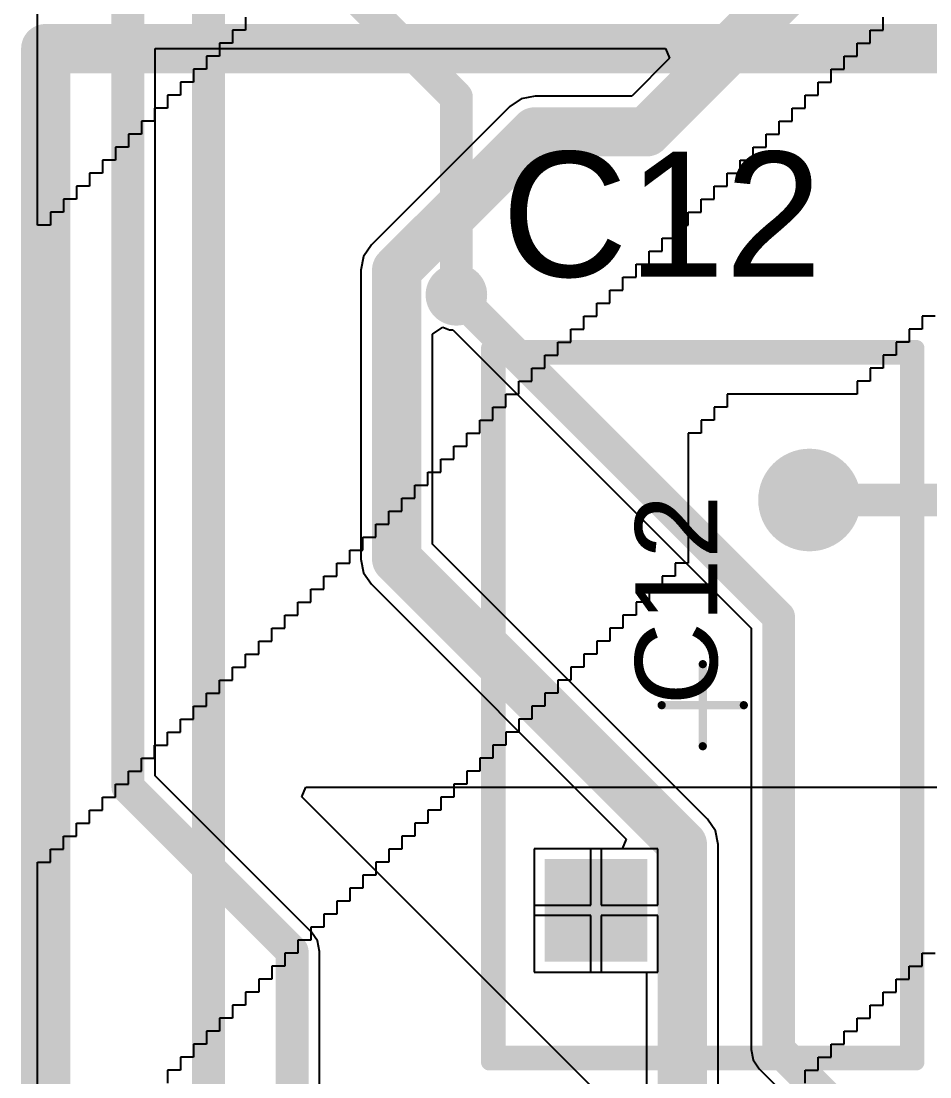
# Model space of a CAD drawing. Header units: inches. Extents: x 1.37 to 7.44, y 1.69 to 5.2.
# Drawn here: x 3.846 to 4.282, y 3.798 to 4.305 of the extents above; entities that cross this region are included whole.
import ezdxf

# ---------------------------------------------------------------- set-up
doc = ezdxf.new("R2010")
doc.units = ezdxf.units.IN
doc.header["$MEASUREMENT"] = 0
for name, color, linetype in [('Bottom Layer', 5, 'Continuous'), ('Bottom Overlay', 54, 'Continuous'), ('Bottom Solder', 6, 'Continuous'), ('Multi-Layer', 9, 'Continuous'), ('Pad Holes', 156, 'Continuous'), ('Top 3D Body', 56, 'Continuous'), ('Top Assembly', 56, 'Continuous'), ('Top Component Center', 56, 'Continuous'), ('Top Courtyard', 56, 'Continuous'), ('Top Layer', 1, 'Continuous'), ('Top Overlay', 2, 'Continuous'), ('Top Solder', 216, 'Continuous'), ('Via Holes', 16, 'Continuous')]:
    doc.layers.add(name, color=color, linetype=linetype)
doc.styles.add('Arial', font='', dxfattribs={"height": 0.2})
doc.styles.get('Arial').set_extended_font_data('Arial')

# ---------------------------------------------------------------- blocks, each defined once
blk = doc.blocks.new('FP_F471K33Y5RP6UK5R_MFG_3')
at = {"layer": 'Bottom Layer'}
blk.add_hatch(color=5, dxfattribs=at).paths.add_polyline_path([(-0.12303, 0.07579), (-0.07382, 0.07579), (-0.07382, 0.02657), (-0.12303, 0.02657)])
h = blk.add_hatch(color=5, dxfattribs=at)
edge = h.paths.add_edge_path()
edge.add_arc((0.09843, -0.05118), 0.02461, 0, 360)
at = {"layer": 'Bottom Solder'}
blk.add_hatch(color=6, dxfattribs=at).paths.add_polyline_path([(-0.12303, 0.07579), (-0.07382, 0.07579), (-0.07382, 0.02657), (-0.12303, 0.02657)])
h = blk.add_hatch(color=6, dxfattribs=at)
edge = h.paths.add_edge_path()
edge.add_arc((0.09843, -0.05118), 0.02461, 0, 360)
at = {"layer": 'Multi-Layer'}
blk.add_hatch(color=9, dxfattribs=at).paths.add_polyline_path([(-0.12303, 0.07579), (-0.07382, 0.07579), (-0.07382, 0.02657), (-0.12303, 0.02657)])
h = blk.add_hatch(color=9, dxfattribs=at)
edge = h.paths.add_edge_path()
edge.add_arc((0.09843, -0.05118), 0.02461, 0, 360)
at = {"layer": 'Pad Holes'}
h = blk.add_hatch(color=7, dxfattribs=at)
edge = h.paths.add_edge_path()
edge.add_arc((-0.09843, 0.05118), 0.01476, 0, 360)
h = blk.add_hatch(color=7, dxfattribs=at)
edge = h.paths.add_edge_path()
edge.add_arc((0.09843, -0.05118), 0.01476, 0, 360)
at = {"layer": 'Top Layer'}
blk.add_hatch(color=1, dxfattribs=at).paths.add_polyline_path([(-0.12303, 0.07579), (-0.07382, 0.07579), (-0.07382, 0.02657), (-0.12303, 0.02657)])
h = blk.add_hatch(color=1, dxfattribs=at)
edge = h.paths.add_edge_path()
edge.add_arc((0.09843, -0.05118), 0.02461, 0, 360)
at = {"layer": 'Top Solder'}
blk.add_hatch(color=216, dxfattribs=at).paths.add_polyline_path([(-0.12303, 0.07579), (-0.07382, 0.07579), (-0.07382, 0.02657), (-0.12303, 0.02657)])
h = blk.add_hatch(color=216, dxfattribs=at)
edge = h.paths.add_edge_path()
edge.add_arc((0.09843, -0.05118), 0.02461, 0, 360)
at = {"layer": 'Top 3D Body'}
for points in [[(-0.16732, 0.09843, 0.00787, 0.00787, 0), (0.16732, 0.09843, 0.00787, 0.00787, 0)], [(-0.16732, 0.09843, 0.00787, 0.00787, 0), (-0.16732, -0.09843, 0.00787, 0.00787, 0)], [(0.16732, 0.09843, 0.00787, 0.00787, 0), (0.16732, -0.09843, 0.00787, 0.00787, 0)], [(-0.16732, -0.09843, 0.00787, 0.00787, 0), (0.16732, -0.09843, 0.00787, 0.00787, 0)]]:
    blk.add_lwpolyline(points, format="xyseb", dxfattribs=at)
for points in [[(-0.16929, 0.09843, 0.00394, 0.00394, 1), (-0.16535, 0.09843, 0.00394, 0.00394, 1)], [(-0.16929, 0.09843, 0.00394, 0.00394, 1), (-0.16535, 0.09843, 0.00394, 0.00394, 1)], [(0.16535, 0.09843, 0.00394, 0.00394, 1), (0.16929, 0.09843, 0.00394, 0.00394, 1)], [(0.16535, 0.09843, 0.00394, 0.00394, 1), (0.16929, 0.09843, 0.00394, 0.00394, 1)], [(-0.16929, -0.09843, 0.00394, 0.00394, 1), (-0.16535, -0.09843, 0.00394, 0.00394, 1)], [(-0.16929, -0.09843, 0.00394, 0.00394, 1), (-0.16535, -0.09843, 0.00394, 0.00394, 1)], [(0.16535, -0.09843, 0.00394, 0.00394, 1), (0.16929, -0.09843, 0.00394, 0.00394, 1)], [(0.16535, -0.09843, 0.00394, 0.00394, 1), (0.16929, -0.09843, 0.00394, 0.00394, 1)]]:
    blk.add_lwpolyline(points, format="xyseb", close=True, dxfattribs=at)
at = {"layer": 'Top Assembly'}
for points in [[(-0.17126, 0.10236, 0.00787, 0.00787, 0), (0.17126, 0.10236, 0.00787, 0.00787, 0)], [(-0.17126, 0.10236, 0.00787, 0.00787, 0), (-0.17126, -0.10236, 0.00787, 0.00787, 0)], [(0.17126, 0.10236, 0.00787, 0.00787, 0), (0.17126, -0.10236, 0.00787, 0.00787, 0)], [(-0.17126, -0.10236, 0.00787, 0.00787, 0), (0.17126, -0.10236, 0.00787, 0.00787, 0)]]:
    blk.add_lwpolyline(points, format="xyseb", dxfattribs=at)
for points in [[(-0.17323, 0.10236, 0.00394, 0.00394, 1), (-0.16929, 0.10236, 0.00394, 0.00394, 1)], [(-0.17323, 0.10236, 0.00394, 0.00394, 1), (-0.16929, 0.10236, 0.00394, 0.00394, 1)], [(0.16929, 0.10236, 0.00394, 0.00394, 1), (0.17323, 0.10236, 0.00394, 0.00394, 1)], [(0.16929, 0.10236, 0.00394, 0.00394, 1), (0.17323, 0.10236, 0.00394, 0.00394, 1)], [(-0.17323, -0.10236, 0.00394, 0.00394, 1), (-0.16929, -0.10236, 0.00394, 0.00394, 1)], [(-0.17323, -0.10236, 0.00394, 0.00394, 1), (-0.16929, -0.10236, 0.00394, 0.00394, 1)], [(0.16929, -0.10236, 0.00394, 0.00394, 1), (0.17323, -0.10236, 0.00394, 0.00394, 1)], [(0.16929, -0.10236, 0.00394, 0.00394, 1), (0.17323, -0.10236, 0.00394, 0.00394, 1)]]:
    blk.add_lwpolyline(points, format="xyseb", close=True, dxfattribs=at)
at = {"layer": 'Top Component Center'}
for points in [[(0, 0.01969, 0.00394, 0.00394, 0), (0, -0.01969, 0.00394, 0.00394, 0)], [(-0.01969, 0, 0.00394, 0.00394, 0), (0.01969, 0, 0.00394, 0.00394, 0)]]:
    blk.add_lwpolyline(points, format="xyseb", dxfattribs=at)
for points in [[(-0.00098, 0.01969, 0.00197, 0.00197, 1), (0.00098, 0.01969, 0.00197, 0.00197, 1)], [(-0.02067, 0, 0.00197, 0.00197, 1), (-0.0187, 0, 0.00197, 0.00197, 1)], [(0.0187, 0, 0.00197, 0.00197, 1), (0.02067, 0, 0.00197, 0.00197, 1)], [(-0.00098, -0.01969, 0.00197, 0.00197, 1), (0.00098, -0.01969, 0.00197, 0.00197, 1)]]:
    blk.add_lwpolyline(points, format="xyseb", close=True, dxfattribs=at)
at = {"layer": 'Top Courtyard'}
for points in [[(-0.17126, 0.10236, 0.00787, 0.00787, 0), (0.17126, 0.10236, 0.00787, 0.00787, 0)], [(-0.17126, 0.10236, 0.00787, 0.00787, 0), (-0.17126, -0.10236, 0.00787, 0.00787, 0)], [(0.17126, 0.10236, 0.00787, 0.00787, 0), (0.17126, -0.10236, 0.00787, 0.00787, 0)], [(-0.17126, -0.10236, 0.00787, 0.00787, 0), (0.17126, -0.10236, 0.00787, 0.00787, 0)]]:
    blk.add_lwpolyline(points, format="xyseb", dxfattribs=at)
for points in [[(-0.17323, 0.10236, 0.00394, 0.00394, 1), (-0.16929, 0.10236, 0.00394, 0.00394, 1)], [(-0.17323, 0.10236, 0.00394, 0.00394, 1), (-0.16929, 0.10236, 0.00394, 0.00394, 1)], [(0.16929, 0.10236, 0.00394, 0.00394, 1), (0.17323, 0.10236, 0.00394, 0.00394, 1)], [(0.16929, 0.10236, 0.00394, 0.00394, 1), (0.17323, 0.10236, 0.00394, 0.00394, 1)], [(-0.17323, -0.10236, 0.00394, 0.00394, 1), (-0.16929, -0.10236, 0.00394, 0.00394, 1)], [(-0.17323, -0.10236, 0.00394, 0.00394, 1), (-0.16929, -0.10236, 0.00394, 0.00394, 1)], [(0.16929, -0.10236, 0.00394, 0.00394, 1), (0.17323, -0.10236, 0.00394, 0.00394, 1)], [(0.16929, -0.10236, 0.00394, 0.00394, 1), (0.17323, -0.10236, 0.00394, 0.00394, 1)]]:
    blk.add_lwpolyline(points, format="xyseb", close=True, dxfattribs=at)
at = {"layer": 'Top Overlay'}
for points in [[(-0.16732, 0.09843, 0.00787, 0.00787, 0), (0.16732, 0.09843, 0.00787, 0.00787, 0)], [(-0.16732, 0.09843, 0.00787, 0.00787, 0), (-0.16732, -0.09843, 0.00787, 0.00787, 0)], [(0.16732, 0.09843, 0.00787, 0.00787, 0), (0.16732, -0.09843, 0.00787, 0.00787, 0)], [(-0.16732, -0.09843, 0.00787, 0.00787, 0), (0.16732, -0.09843, 0.00787, 0.00787, 0)]]:
    blk.add_lwpolyline(points, format="xyseb", dxfattribs=at)
for points in [[(-0.16929, 0.09843, 0.00394, 0.00394, 1), (-0.16535, 0.09843, 0.00394, 0.00394, 1)], [(-0.16929, 0.09843, 0.00394, 0.00394, 1), (-0.16535, 0.09843, 0.00394, 0.00394, 1)], [(0.16535, 0.09843, 0.00394, 0.00394, 1), (0.16929, 0.09843, 0.00394, 0.00394, 1)], [(0.16535, 0.09843, 0.00394, 0.00394, 1), (0.16929, 0.09843, 0.00394, 0.00394, 1)], [(-0.16929, -0.09843, 0.00394, 0.00394, 1), (-0.16535, -0.09843, 0.00394, 0.00394, 1)], [(-0.16929, -0.09843, 0.00394, 0.00394, 1), (-0.16535, -0.09843, 0.00394, 0.00394, 1)], [(0.16535, -0.09843, 0.00394, 0.00394, 1), (0.16929, -0.09843, 0.00394, 0.00394, 1)], [(0.16535, -0.09843, 0.00394, 0.00394, 1), (0.16929, -0.09843, 0.00394, 0.00394, 1)]]:
    blk.add_lwpolyline(points, format="xyseb", close=True, dxfattribs=at)
at = {"layer": 'Top Assembly', "style": 'Arial'}
blk.add_text('C12', height=0.03937, dxfattribs=at).set_placement((0, -0.00697))

msp = doc.modelspace()

# ---------------------------------------------------------------- hatches: boundary and pattern name
at = {"layer": 'Bottom Layer'}
h = msp.add_hatch(color=5, dxfattribs=at)
edge = h.paths.add_edge_path()
edge.add_arc((4.05512, 4.17323), 0.01181, 0, 360)
at = {"layer": 'Bottom Solder'}
h = msp.add_hatch(color=6, dxfattribs=at)
edge = h.paths.add_edge_path()
edge.add_arc((4.05512, 4.17323), 0.01476, 0, 360)
at = {"layer": 'Top Layer'}
h = msp.add_hatch(color=1, dxfattribs=at)
edge = h.paths.add_edge_path()
edge.add_arc((4.05512, 4.17323), 0.01181, 0, 360)
at = {"layer": 'Top Solder'}
h = msp.add_hatch(color=216, dxfattribs=at)
edge = h.paths.add_edge_path()
edge.add_arc((4.05512, 4.17323), 0.01476, 0, 360)
at = {"layer": 'Via Holes'}
h = msp.add_hatch(color=7, dxfattribs=at)
edge = h.paths.add_edge_path()
edge.add_arc((4.05512, 4.17323), 0.00591, 0, 360)

# ---------------------------------------------------------------- linework, layer by layer
at = {"layer": 'Bottom Layer'}
for p, q in [((3.91076, 3.94244), (3.91076, 4.29134)), ((3.91076, 4.29134), (4.15545, 4.29134)), ((4.15545, 4.29134), (4.15736, 4.28672)), ((4.15736, 4.28672), (4.13918, 4.26854)), ((4.08625, 4.26724), (4.08069, 4.26352)), ((4.09281, 4.26854), (4.08625, 4.26724)), ((4.13918, 4.26854), (4.09281, 4.26854)), ((4.08069, 4.26352), (4.01438, 4.1972)), ((4.01438, 4.1972), (4.01066, 4.19164)), ((4.01066, 4.19164), (4.00936, 4.18508)), ((4.00936, 4.18508), (4.00936, 4.04649)), ((4.04364, 4.1544), (4.04864, 4.15772)), ((4.04364, 4.05359), (4.04364, 4.1544)), ((4.04864, 4.15772), (4.05177, 4.15642)), ((4.05177, 4.15642), (4.05337, 4.15642)), ((4.05337, 4.15642), (4.19646, 4.01332)), ((4.17558, 3.92164), (4.04364, 4.05359)), ((4.00936, 4.04649), (4.01066, 4.03993)), ((4.01066, 4.03993), (4.01438, 4.03437)), ((4.01438, 4.03437), (4.13657, 3.91218)), ((4.19646, 4.01332), (4.19646, 3.81128)), ((3.98566, 3.86755), (3.91076, 3.94244)), ((4.1793, 3.91608), (4.17558, 3.92164)), ((4.1806, 3.90952), (4.1793, 3.91608)), ((4.13657, 3.91218), (4.13465, 3.90756)), ((4.13465, 3.90756), (4.09244, 3.90756)), ((4.09244, 3.90756), (4.09244, 3.84835)), ((4.1806, 3.76866), (4.1806, 3.90952)), ((3.98851, 3.86329), (3.98566, 3.86755)), ((3.9895, 3.85827), (3.98851, 3.86329)), ((3.9895, 3.71144), (3.9895, 3.85827)), ((4.09244, 3.84835), (4.14632, 3.84835)), ((4.14632, 3.84835), (4.14632, 3.77576)), ((4.19646, 3.81128), (4.19746, 3.80626)), ((4.19746, 3.80626), (4.2003, 3.802)), ((4.2003, 3.802), (4.33957, 3.66273))]:
    msp.add_line(p, q, dxfattribs=at)
for points in [[(3.89764, 3.93701, 0.01575, 0.01575, 0), (3.89764, 4.37008, 0.01575, 0.01575, 0)], [(4.14628, 4.2514, 0.02362, 0.02362, 0), (4.2126, 4.31772, 0.02362, 0.02362, 0)], [(4.0265, 4.18508, 0.02362, 0.02362, 0), (4.09281, 4.2514, 0.02362, 0.02362, 0)], [(4.09281, 4.2514, 0.02362, 0.02362, 0), (4.14628, 4.2514, 0.02362, 0.02362, 0)], [(4.0265, 4.04649, 0.02362, 0.02362, 0), (4.0265, 4.18508, 0.02362, 0.02362, 0)], [(4.05512, 4.17323, 0.01575, 0.01575, 0), (4.20959, 4.01876, 0.01575, 0.01575, 0)], [(4.22441, 4.0748, 0.01575, 0.01575, 0), (4.40078, 4.0748, 0.01575, 0.01575, 0)], [(4.0265, 4.04649, 0.02362, 0.02362, 0), (4.16346, 3.90952, 0.02362, 0.02362, 0)], [(4.20959, 3.81128, 0.01575, 0.01575, 0), (4.20959, 4.01876, 0.01575, 0.01575, 0)], [(3.89764, 3.93701, 0.01575, 0.01575, 0), (3.97638, 3.85827, 0.01575, 0.01575, 0)], [(4.16346, 3.76866, 0.02362, 0.02362, 0), (4.16346, 3.90952, 0.02362, 0.02362, 0)], [(3.97638, 3.70079, 0.01575, 0.01575, 0), (3.97638, 3.85827, 0.01575, 0.01575, 0)], [(4.20959, 3.81128, 0.01575, 0.01575, 0), (4.37008, 3.65079, 0.01575, 0.01575, 0)]]:
    msp.add_lwpolyline(points, format="xyseb", dxfattribs=at)
for points in [[(4.08691, 4.2514, 0.01181, 0.01181, 1), (4.09872, 4.2514, 0.01181, 0.01181, 1)], [(4.08691, 4.2514, 0.01181, 0.01181, 1), (4.09872, 4.2514, 0.01181, 0.01181, 1)], [(4.14038, 4.2514, 0.01181, 0.01181, 1), (4.15219, 4.2514, 0.01181, 0.01181, 1)], [(4.14038, 4.2514, 0.01181, 0.01181, 1), (4.15219, 4.2514, 0.01181, 0.01181, 1)], [(4.02059, 4.18508, 0.01181, 0.01181, 1), (4.0324, 4.18508, 0.01181, 0.01181, 1)], [(4.02059, 4.18508, 0.01181, 0.01181, 1), (4.0324, 4.18508, 0.01181, 0.01181, 1)], [(4.05118, 4.17323, 0.00787, 0.00787, 1), (4.05906, 4.17323, 0.00787, 0.00787, 1)], [(4.22047, 4.0748, 0.00787, 0.00787, 1), (4.22835, 4.0748, 0.00787, 0.00787, 1)], [(4.02059, 4.04649, 0.01181, 0.01181, 1), (4.0324, 4.04649, 0.01181, 0.01181, 1)], [(4.02059, 4.04649, 0.01181, 0.01181, 1), (4.0324, 4.04649, 0.01181, 0.01181, 1)], [(4.20565, 4.01876, 0.00787, 0.00787, 1), (4.21352, 4.01876, 0.00787, 0.00787, 1)], [(4.20565, 4.01876, 0.00787, 0.00787, 1), (4.21352, 4.01876, 0.00787, 0.00787, 1)], [(3.8937, 3.93701, 0.00787, 0.00787, 1), (3.90157, 3.93701, 0.00787, 0.00787, 1)], [(3.8937, 3.93701, 0.00787, 0.00787, 1), (3.90157, 3.93701, 0.00787, 0.00787, 1)], [(4.15756, 3.90952, 0.01181, 0.01181, 1), (4.16937, 3.90952, 0.01181, 0.01181, 1)], [(4.15756, 3.90952, 0.01181, 0.01181, 1), (4.16937, 3.90952, 0.01181, 0.01181, 1)], [(3.97244, 3.85827, 0.00787, 0.00787, 1), (3.98032, 3.85827, 0.00787, 0.00787, 1)], [(3.97244, 3.85827, 0.00787, 0.00787, 1), (3.98032, 3.85827, 0.00787, 0.00787, 1)], [(4.20565, 3.81128, 0.00787, 0.00787, 1), (4.21352, 3.81128, 0.00787, 0.00787, 1)], [(4.20565, 3.81128, 0.00787, 0.00787, 1), (4.21352, 3.81128, 0.00787, 0.00787, 1)]]:
    msp.add_lwpolyline(points, format="xyseb", close=True, dxfattribs=at)
at = {"layer": 'Bottom Overlay'}
for p, q in [((3.8543, 4.20668), (3.8543, 4.33144)), ((3.9541, 4.30649), (3.9541, 4.30025)), ((4.25975, 4.30025), (4.25975, 4.30649)), ((3.9541, 4.30025), (3.94786, 4.30025)), ((3.94786, 4.30025), (3.94786, 4.29401)), ((4.25351, 4.29401), (4.25351, 4.30025)), ((4.25351, 4.30025), (4.25975, 4.30025)), ((3.94786, 4.29401), (3.94163, 4.29401)), ((3.94163, 4.29401), (3.94163, 4.28777)), ((4.24727, 4.28777), (4.24727, 4.29401)), ((4.24727, 4.29401), (4.25351, 4.29401)), ((3.94163, 4.28777), (3.93539, 4.28777)), ((3.93539, 4.28777), (3.93539, 4.28154)), ((4.24103, 4.28154), (4.24103, 4.28777)), ((4.24103, 4.28777), (4.24727, 4.28777)), ((3.93539, 4.28154), (3.92915, 4.28154)), ((3.92915, 4.28154), (3.92915, 4.2753)), ((4.23479, 4.2753), (4.23479, 4.28154)), ((4.23479, 4.28154), (4.24103, 4.28154)), ((3.92915, 4.2753), (3.92291, 4.2753)), ((3.92291, 4.2753), (3.92291, 4.26906)), ((4.22856, 4.26906), (4.22856, 4.2753)), ((4.22856, 4.2753), (4.23479, 4.2753)), ((3.92291, 4.26906), (3.91667, 4.26906)), ((3.91667, 4.26906), (3.91667, 4.26282)), ((4.22232, 4.26282), (4.22232, 4.26906)), ((4.22232, 4.26906), (4.22856, 4.26906)), ((3.91667, 4.26282), (3.91044, 4.26282)), ((3.91044, 4.26282), (3.91044, 4.25659)), ((4.21608, 4.25659), (4.21608, 4.26282)), ((4.21608, 4.26282), (4.22232, 4.26282)), ((3.91044, 4.25659), (3.9042, 4.25659)), ((3.9042, 4.25659), (3.9042, 4.25035)), ((4.20984, 4.25035), (4.20984, 4.25659)), ((4.20984, 4.25659), (4.21608, 4.25659)), ((3.9042, 4.25035), (3.89796, 4.25035)), ((3.89796, 4.25035), (3.89796, 4.24411)), ((4.20361, 4.24411), (4.20361, 4.25035)), ((4.20361, 4.25035), (4.20984, 4.25035)), ((3.89796, 4.24411), (3.89172, 4.24411)), ((3.89172, 4.24411), (3.89172, 4.23787)), ((4.19737, 4.23787), (4.19737, 4.24411)), ((4.19737, 4.24411), (4.20361, 4.24411)), ((3.89172, 4.23787), (3.88549, 4.23787)), ((3.88549, 4.23787), (3.88549, 4.23164)), ((4.19113, 4.23164), (4.19113, 4.23787)), ((4.19113, 4.23787), (4.19737, 4.23787)), ((3.88549, 4.23164), (3.87925, 4.23164)), ((3.87925, 4.23164), (3.87925, 4.2254)), ((4.18489, 4.2254), (4.18489, 4.23164)), ((4.18489, 4.23164), (4.19113, 4.23164)), ((3.87925, 4.2254), (3.87301, 4.2254)), ((3.87301, 4.2254), (3.87301, 4.21916)), ((4.17866, 4.21916), (4.17866, 4.2254)), ((4.17866, 4.2254), (4.18489, 4.2254)), ((3.87301, 4.21916), (3.86677, 4.21916)), ((3.86677, 4.21916), (3.86677, 4.21292)), ((4.17242, 4.21292), (4.17242, 4.21916)), ((4.17242, 4.21916), (4.17866, 4.21916)), ((3.86677, 4.21292), (3.86054, 4.21292)), ((3.86054, 4.21292), (3.86054, 4.20668)), ((4.16618, 4.20668), (4.16618, 4.21292)), ((4.16618, 4.21292), (4.17242, 4.21292)), ((3.86054, 4.20668), (3.8543, 4.20668)), ((4.15994, 4.20045), (4.15994, 4.20668)), ((4.15994, 4.20668), (4.16618, 4.20668)), ((4.15371, 4.19421), (4.15371, 4.20045)), ((4.15371, 4.20045), (4.15994, 4.20045)), ((4.14747, 4.18797), (4.14747, 4.19421)), ((4.14747, 4.19421), (4.15371, 4.19421)), ((4.14123, 4.18173), (4.14123, 4.18797)), ((4.14123, 4.18797), (4.14747, 4.18797)), ((4.13499, 4.1755), (4.13499, 4.18173)), ((4.13499, 4.18173), (4.14123, 4.18173)), ((4.12875, 4.16926), (4.12875, 4.1755)), ((4.12875, 4.1755), (4.13499, 4.1755)), ((4.12252, 4.16302), (4.12252, 4.16926)), ((4.12252, 4.16926), (4.12875, 4.16926)), ((4.11628, 4.15678), (4.11628, 4.16302)), ((4.11628, 4.16302), (4.12252, 4.16302)), ((4.2847, 4.16302), (4.27846, 4.16302)), ((4.27846, 4.16302), (4.27846, 4.15678)), ((4.11004, 4.15055), (4.11004, 4.15678)), ((4.11004, 4.15678), (4.11628, 4.15678)), ((4.27846, 4.15678), (4.27222, 4.15678)), ((4.27222, 4.15678), (4.27222, 4.15055)), ((4.1038, 4.14431), (4.1038, 4.15055)), ((4.1038, 4.15055), (4.11004, 4.15055)), ((4.27222, 4.15055), (4.26598, 4.15055)), ((4.26598, 4.15055), (4.26598, 4.14431)), ((4.09757, 4.13807), (4.09757, 4.14431)), ((4.09757, 4.14431), (4.1038, 4.14431)), ((4.26598, 4.14431), (4.25975, 4.14431)), ((4.25975, 4.14431), (4.25975, 4.13807)), ((4.09133, 4.13183), (4.09133, 4.13807)), ((4.09133, 4.13807), (4.09757, 4.13807)), ((4.25975, 4.13807), (4.25351, 4.13807)), ((4.25351, 4.13807), (4.25351, 4.13183)), ((4.08509, 4.1256), (4.08509, 4.13183)), ((4.08509, 4.13183), (4.09133, 4.13183)), ((4.25351, 4.13183), (4.24727, 4.13183)), ((4.24727, 4.13183), (4.24727, 4.1256)), ((4.07885, 4.11936), (4.07885, 4.1256)), ((4.07885, 4.1256), (4.08509, 4.1256)), ((4.24727, 4.1256), (4.18489, 4.1256)), ((4.18489, 4.1256), (4.18489, 4.11936)), ((4.07262, 4.11312), (4.07262, 4.11936)), ((4.07262, 4.11936), (4.07885, 4.11936)), ((4.18489, 4.11936), (4.17866, 4.11936)), ((4.17866, 4.11936), (4.17866, 4.11312)), ((4.06638, 4.10688), (4.06638, 4.11312)), ((4.06638, 4.11312), (4.07262, 4.11312)), ((4.17866, 4.11312), (4.17242, 4.11312)), ((4.17242, 4.11312), (4.17242, 4.10688)), ((4.06014, 4.10064), (4.06014, 4.10688)), ((4.06014, 4.10688), (4.06638, 4.10688)), ((4.17242, 4.10688), (4.16618, 4.10688)), ((4.16618, 4.10688), (4.16618, 4.04451)), ((4.0539, 4.09441), (4.0539, 4.10064)), ((4.0539, 4.10064), (4.06014, 4.10064)), ((4.04767, 4.08817), (4.04767, 4.09441)), ((4.04767, 4.09441), (4.0539, 4.09441)), ((4.04143, 4.08193), (4.04143, 4.08817)), ((4.04143, 4.08817), (4.04767, 4.08817)), ((4.03519, 4.07569), (4.03519, 4.08193)), ((4.03519, 4.08193), (4.04143, 4.08193)), ((4.02895, 4.06946), (4.02895, 4.07569)), ((4.02895, 4.07569), (4.03519, 4.07569)), ((4.02271, 4.06322), (4.02271, 4.06946)), ((4.02271, 4.06946), (4.02895, 4.06946)), ((4.01648, 4.05698), (4.01648, 4.06322)), ((4.01648, 4.06322), (4.02271, 4.06322)), ((4.01024, 4.05074), (4.01024, 4.05698)), ((4.01024, 4.05698), (4.01648, 4.05698)), ((4.004, 4.04451), (4.004, 4.05074)), ((4.004, 4.05074), (4.01024, 4.05074)), ((3.99776, 4.03827), (3.99776, 4.04451)), ((3.99776, 4.04451), (4.004, 4.04451)), ((4.16618, 4.04451), (4.15994, 4.04451)), ((4.15994, 4.04451), (4.15994, 4.03827)), ((3.99153, 4.03203), (3.99153, 4.03827)), ((3.99153, 4.03827), (3.99776, 4.03827)), ((4.15994, 4.03827), (4.15371, 4.03827)), ((4.15371, 4.03827), (4.15371, 4.03203)), ((3.98529, 4.02579), (3.98529, 4.03203)), ((3.98529, 4.03203), (3.99153, 4.03203)), ((4.15371, 4.03203), (4.14747, 4.03203)), ((4.14747, 4.03203), (4.14747, 4.02579)), ((3.97905, 4.01956), (3.97905, 4.02579)), ((3.97905, 4.02579), (3.98529, 4.02579)), ((4.14747, 4.02579), (4.14123, 4.02579)), ((4.14123, 4.02579), (4.14123, 4.01956)), ((3.97281, 4.01332), (3.97281, 4.01956)), ((3.97281, 4.01956), (3.97905, 4.01956)), ((4.14123, 4.01956), (4.13499, 4.01956)), ((4.13499, 4.01956), (4.13499, 4.01332)), ((3.96658, 4.00708), (3.96658, 4.01332)), ((3.96658, 4.01332), (3.97281, 4.01332)), ((4.13499, 4.01332), (4.12875, 4.01332)), ((4.12875, 4.01332), (4.12875, 4.00708)), ((3.96034, 4.00084), (3.96034, 4.00708)), ((3.96034, 4.00708), (3.96658, 4.00708)), ((4.12875, 4.00708), (4.12252, 4.00708)), ((4.12252, 4.00708), (4.12252, 4.00084)), ((3.9541, 3.9946), (3.9541, 4.00084)), ((3.9541, 4.00084), (3.96034, 4.00084)), ((4.12252, 4.00084), (4.11628, 4.00084)), ((4.11628, 4.00084), (4.11628, 3.9946)), ((3.94786, 3.98837), (3.94786, 3.9946)), ((3.94786, 3.9946), (3.9541, 3.9946)), ((4.11628, 3.9946), (4.11004, 3.9946)), ((4.11004, 3.9946), (4.11004, 3.98837)), ((3.94163, 3.98213), (3.94163, 3.98837)), ((3.94163, 3.98837), (3.94786, 3.98837)), ((4.11004, 3.98837), (4.1038, 3.98837)), ((4.1038, 3.98837), (4.1038, 3.98213)), ((3.93539, 3.97589), (3.93539, 3.98213)), ((3.93539, 3.98213), (3.94163, 3.98213)), ((4.1038, 3.98213), (4.09757, 3.98213)), ((4.09757, 3.98213), (4.09757, 3.97589)), ((3.92915, 3.96965), (3.92915, 3.97589)), ((3.92915, 3.97589), (3.93539, 3.97589)), ((4.09757, 3.97589), (4.09133, 3.97589)), ((4.09133, 3.97589), (4.09133, 3.96965)), ((3.92291, 3.96342), (3.92291, 3.96965)), ((3.92291, 3.96965), (3.92915, 3.96965)), ((4.09133, 3.96965), (4.08509, 3.96965)), ((4.08509, 3.96965), (4.08509, 3.96342)), ((3.91667, 3.95718), (3.91667, 3.96342)), ((3.91667, 3.96342), (3.92291, 3.96342)), ((4.08509, 3.96342), (4.07885, 3.96342)), ((4.07885, 3.96342), (4.07885, 3.95718)), ((3.91044, 3.95094), (3.91044, 3.95718)), ((3.91044, 3.95718), (3.91667, 3.95718)), ((4.07885, 3.95718), (4.07262, 3.95718)), ((4.07262, 3.95718), (4.07262, 3.95094)), ((3.9042, 3.9447), (3.9042, 3.95094)), ((3.9042, 3.95094), (3.91044, 3.95094)), ((4.07262, 3.95094), (4.06638, 3.95094)), ((4.06638, 3.95094), (4.06638, 3.9447)), ((3.89796, 3.93847), (3.89796, 3.9447)), ((3.89796, 3.9447), (3.9042, 3.9447)), ((4.06638, 3.9447), (4.06014, 3.9447)), ((4.06014, 3.9447), (4.06014, 3.93847)), ((3.89172, 3.93223), (3.89172, 3.93847)), ((3.89172, 3.93847), (3.89796, 3.93847)), ((4.06014, 3.93847), (4.0539, 3.93847)), ((4.0539, 3.93847), (4.0539, 3.93223)), ((3.88549, 3.92599), (3.88549, 3.93223)), ((3.88549, 3.93223), (3.89172, 3.93223)), ((4.0539, 3.93223), (4.04767, 3.93223)), ((4.04767, 3.93223), (4.04767, 3.92599)), ((3.87925, 3.91975), (3.87925, 3.92599)), ((3.87925, 3.92599), (3.88549, 3.92599)), ((4.04767, 3.92599), (4.04143, 3.92599)), ((4.04143, 3.92599), (4.04143, 3.91975)), ((3.87301, 3.91352), (3.87301, 3.91975)), ((3.87301, 3.91975), (3.87925, 3.91975)), ((4.04143, 3.91975), (4.03519, 3.91975)), ((4.03519, 3.91975), (4.03519, 3.91352)), ((3.86677, 3.90728), (3.86677, 3.91352)), ((3.86677, 3.91352), (3.87301, 3.91352)), ((4.03519, 3.91352), (4.02895, 3.91352)), ((4.02895, 3.91352), (4.02895, 3.90728)), ((3.86054, 3.90104), (3.86054, 3.90728)), ((3.86054, 3.90728), (3.86677, 3.90728)), ((4.02895, 3.90728), (4.02271, 3.90728)), ((4.02271, 3.90728), (4.02271, 3.90104)), ((3.8543, 3.76381), (3.8543, 3.90104)), ((3.8543, 3.90104), (3.86054, 3.90104)), ((4.02271, 3.90104), (4.01648, 3.90104)), ((4.01648, 3.90104), (4.01648, 3.8948)), ((4.01648, 3.8948), (4.01024, 3.8948)), ((4.01024, 3.8948), (4.01024, 3.88856)), ((4.01024, 3.88856), (4.004, 3.88856)), ((4.004, 3.88856), (4.004, 3.88233)), ((4.004, 3.88233), (3.99776, 3.88233)), ((3.99776, 3.88233), (3.99776, 3.87609)), ((3.99776, 3.87609), (3.99153, 3.87609)), ((3.99153, 3.87609), (3.99153, 3.86985)), ((3.99153, 3.86985), (3.98529, 3.86985)), ((3.98529, 3.86985), (3.98529, 3.86361)), ((3.98529, 3.86361), (3.97905, 3.86361)), ((3.97905, 3.86361), (3.97905, 3.85738)), ((3.97905, 3.85738), (3.97281, 3.85738)), ((3.97281, 3.85738), (3.97281, 3.85114)), ((4.27846, 3.85114), (4.27846, 3.85738)), ((4.27846, 3.85738), (4.2847, 3.85738)), ((3.97281, 3.85114), (3.96658, 3.85114)), ((3.96658, 3.85114), (3.96658, 3.8449)), ((4.27222, 3.8449), (4.27222, 3.85114)), ((4.27222, 3.85114), (4.27846, 3.85114)), ((3.96658, 3.8449), (3.96034, 3.8449)), ((3.96034, 3.8449), (3.96034, 3.83866)), ((4.26598, 3.83866), (4.26598, 3.8449)), ((4.26598, 3.8449), (4.27222, 3.8449)), ((3.96034, 3.83866), (3.9541, 3.83866)), ((3.9541, 3.83866), (3.9541, 3.83243)), ((4.25975, 3.83243), (4.25975, 3.83866)), ((4.25975, 3.83866), (4.26598, 3.83866)), ((3.9541, 3.83243), (3.94786, 3.83243)), ((3.94786, 3.83243), (3.94786, 3.82619)), ((4.25351, 3.82619), (4.25351, 3.83243)), ((4.25351, 3.83243), (4.25975, 3.83243)), ((3.94786, 3.82619), (3.94163, 3.82619)), ((3.94163, 3.82619), (3.94163, 3.81995)), ((4.24727, 3.81995), (4.24727, 3.82619)), ((4.24727, 3.82619), (4.25351, 3.82619)), ((3.94163, 3.81995), (3.93539, 3.81995)), ((3.93539, 3.81995), (3.93539, 3.81371)), ((4.24103, 3.81371), (4.24103, 3.81995)), ((4.24103, 3.81995), (4.24727, 3.81995)), ((3.93539, 3.81371), (3.92915, 3.81371)), ((3.92915, 3.81371), (3.92915, 3.80748)), ((4.23479, 3.80748), (4.23479, 3.81371)), ((4.23479, 3.81371), (4.24103, 3.81371)), ((3.92915, 3.80748), (3.92291, 3.80748)), ((3.92291, 3.80748), (3.92291, 3.80124)), ((4.22856, 3.80124), (4.22856, 3.80748)), ((4.22856, 3.80748), (4.23479, 3.80748)), ((3.92291, 3.80124), (3.91667, 3.80124)), ((3.91667, 3.80124), (3.91667, 3.795)), ((4.22232, 3.795), (4.22232, 3.80124)), ((4.22232, 3.80124), (4.22856, 3.80124))]:
    msp.add_line(p, q, dxfattribs=at)
at = {"layer": 'Top Layer'}
for p, q in [((3.981, 3.93239), (3.98291, 3.93701)), ((3.98291, 3.93701), (5.46591, 3.93701)), ((4.13386, 3.77953), (3.981, 3.93239)), ((4.11955, 3.90756), (4.09244, 3.90756)), ((4.09244, 3.90756), (4.09244, 3.88045)), ((4.11955, 3.88045), (4.11955, 3.90756)), ((4.15165, 3.90756), (4.12455, 3.90756)), ((4.12455, 3.90756), (4.12455, 3.88045)), ((4.15165, 3.88045), (4.15165, 3.90756)), ((4.09244, 3.88045), (4.11955, 3.88045)), ((4.12455, 3.88045), (4.15165, 3.88045)), ((4.11955, 3.87545), (4.09244, 3.87545)), ((4.09244, 3.87545), (4.09244, 3.84835)), ((4.11955, 3.84835), (4.11955, 3.87545)), ((4.15165, 3.87545), (4.12455, 3.87545)), ((4.12455, 3.87545), (4.12455, 3.84835)), ((4.15165, 3.84835), (4.15165, 3.87545)), ((4.09244, 3.84835), (4.11955, 3.84835)), ((4.12455, 3.84835), (4.15165, 3.84835))]:
    msp.add_line(p, q, dxfattribs=at)
for points in [[(3.93625, 3.66217, 0.01575, 0.01575, 0), (3.93625, 4.4102, 0.01575, 0.01575, 0)], [(3.957, 4.36613, 0.01575, 0.01575, 0), (4.05512, 4.26801, 0.01575, 0.01575, 0)], [(4.05512, 4.17323, 0.01575, 0.01575, 0), (4.05512, 4.26801, 0.01575, 0.01575, 0)]]:
    msp.add_lwpolyline(points, format="xyseb", dxfattribs=at)
for points in [[(4.05118, 4.26801, 0.00787, 0.00787, 1), (4.05906, 4.26801, 0.00787, 0.00787, 1)], [(4.05118, 4.26801, 0.00787, 0.00787, 1), (4.05906, 4.26801, 0.00787, 0.00787, 1)], [(4.05118, 4.17323, 0.00787, 0.00787, 1), (4.05906, 4.17323, 0.00787, 0.00787, 1)]]:
    msp.add_lwpolyline(points, format="xyseb", close=True, dxfattribs=at)
at = {"layer": 'Top Overlay'}
for points in [[(3.85827, 4.29134, 0.02362, 0.02362, 0), (5.62992, 4.29134, 0.02362, 0.02362, 0)], [(3.85827, 2.91339, 0.02362, 0.02362, 0), (3.85827, 4.29134, 0.02362, 0.02362, 0)]]:
    msp.add_lwpolyline(points, format="xyseb", dxfattribs=at)
msp.add_lwpolyline([(3.85236, 4.29134, 0.01181, 0.01181, 1), (3.86417, 4.29134, 0.01181, 0.01181, 1)], format="xyseb", close=True, dxfattribs=at)
msp.add_lwpolyline([(3.85236, 4.29134, 0.01181, 0.01181, 1), (3.86417, 4.29134, 0.01181, 0.01181, 1)], format="xyseb", close=True, dxfattribs=at)

# ---------------------------------------------------------------- block references
at = {"rotation": 90}
msp.add_blockref('FP_F471K33Y5RP6UK5R_MFG_3', (4.17323, 3.97638), dxfattribs=at)

# ---------------------------------------------------------------- texts
at = {"layer": 'Top Overlay', "style": 'Arial'}
msp.add_text('C12', height=0.06, dxfattribs=at).set_placement((4.07673, 4.18188))

doc.saveas('drawing.dxf')
